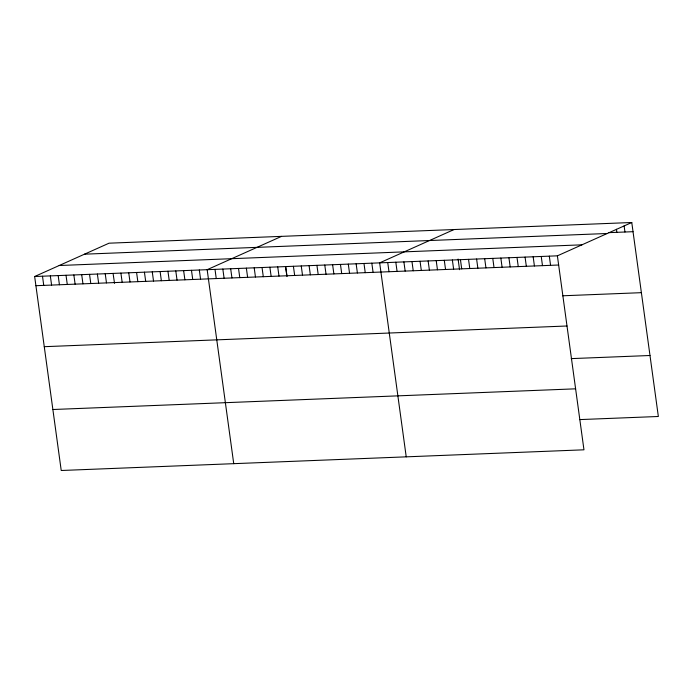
<?xml version="1.0" encoding="UTF-8"?>
<svg xmlns="http://www.w3.org/2000/svg" width="693" height="693" viewBox="0 0 693 693"><rect width="100%" height="100%" fill="white"/><g stroke="black" fill="none" stroke-linecap="round" stroke-linejoin="round"><path stroke-width="1.04" d="M631.773 222.505L557.389 255.83L583.965 449.809L61.227 470.495L34.65 276.516L109.035 243.191L631.773 222.505L658.35 416.484L579.582 419.603M281.54 236.365L207.155 269.69L233.732 463.669M454.045 229.539L379.66 262.864L406.228 456.843M608.8 232.649L633.038 231.687M84.485 254.184L607.233 233.498M59.2 265.514L581.938 244.828M34.65 276.516L557.389 255.83M35.906 285.698L558.653 265.012M562.621 295.79L641.389 292.671M44.265 346.682L567.004 325.996M571.231 358.619L649.999 355.5M52.867 409.511L575.614 388.825M624.116 225.883L624.956 232.008M616.458 229.262L616.874 232.328M549.315 256.15L550.571 265.332M541.233 256.471L542.489 265.644M533.16 256.782L534.416 265.965M525.077 257.103L526.333 266.285M516.995 257.424L518.26 266.606M508.922 257.744L510.178 266.926M500.84 258.065L502.096 267.247M492.766 258.385L494.022 267.567M484.684 258.706L485.94 267.888M476.602 259.026L477.867 268.208M468.529 259.347L469.785 268.529M460.447 259.667L461.703 268.841M458.09 259.043L459.546 269.698M452.364 259.979L453.629 269.161M444.291 260.299L445.547 269.482M436.209 260.62L437.465 269.802M428.135 260.94L429.391 270.123M420.053 261.261L421.309 270.443M411.971 261.582L413.236 270.764M403.898 261.902L405.154 271.084M395.816 262.223L397.072 271.405M387.742 262.543L388.998 271.725M371.82 263.167L373.077 272.349M363.981 263.479L365.237 272.661M356.133 263.79L357.397 272.973M348.293 264.102L349.549 273.285M340.454 264.414L341.71 273.596M332.614 264.726L333.87 273.9M324.774 265.029L326.031 274.211M316.935 265.341L318.191 274.523M309.087 265.653L310.351 274.835M301.247 265.965L302.503 275.147M293.408 266.277L294.664 275.459M285.715 266.84L287.041 276.524M285.568 266.58L286.824 275.762M277.728 266.892L278.984 276.074M269.88 267.203L271.145 276.386M262.041 267.515L263.297 276.698M254.201 267.827L255.457 277.009M246.361 268.139L247.618 277.313M238.522 268.442L239.778 277.624M230.682 268.754L231.938 277.936M222.834 269.066L224.099 278.248M214.995 269.378L216.251 278.56M199.315 269.993L200.572 279.175M191.476 270.305L192.732 279.487M183.628 270.616L184.892 279.799M175.788 270.928L177.044 280.111M167.949 271.24L169.205 280.422M160.109 271.552L161.365 280.726M152.269 271.855L153.525 281.037M144.43 272.167L145.686 281.349M136.582 272.479L137.846 281.661M128.742 272.791L129.998 281.973M120.903 273.103L122.159 282.285M113.063 273.406L114.536 283.35M105.223 273.718L106.479 282.9M97.375 274.03L98.64 283.212M89.536 274.341L90.792 283.524M81.696 274.653L82.952 283.835M73.856 274.965L75.113 284.147M66.017 275.268L67.273 284.451M58.177 275.58L59.433 284.762M50.329 275.892L51.594 285.074M42.49 276.204L43.746 285.386"/></g></svg>
